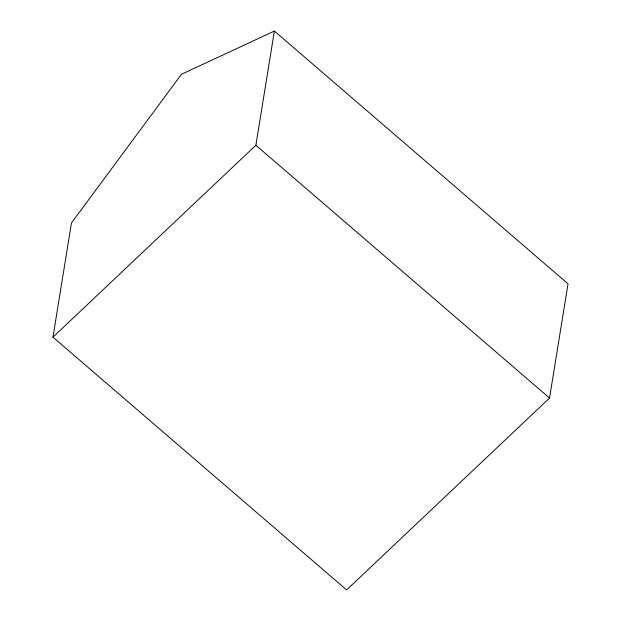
<?xml version="1.0" encoding="UTF-8"?>
<svg xmlns="http://www.w3.org/2000/svg" width="621" height="621" viewBox="0 0 621 621"><rect width="100%" height="100%" fill="white"/><g stroke="black" fill="none" stroke-linecap="round" stroke-linejoin="round"><path stroke-width="0.93" d="M52.964 337.172L71.462 222.97L181.456 74.295L274.373 31.05L568.036 283.828L549.538 398.03L346.627 589.95L52.964 337.172L255.875 145.26L274.373 31.05M255.875 145.26L549.538 398.03"/></g></svg>
